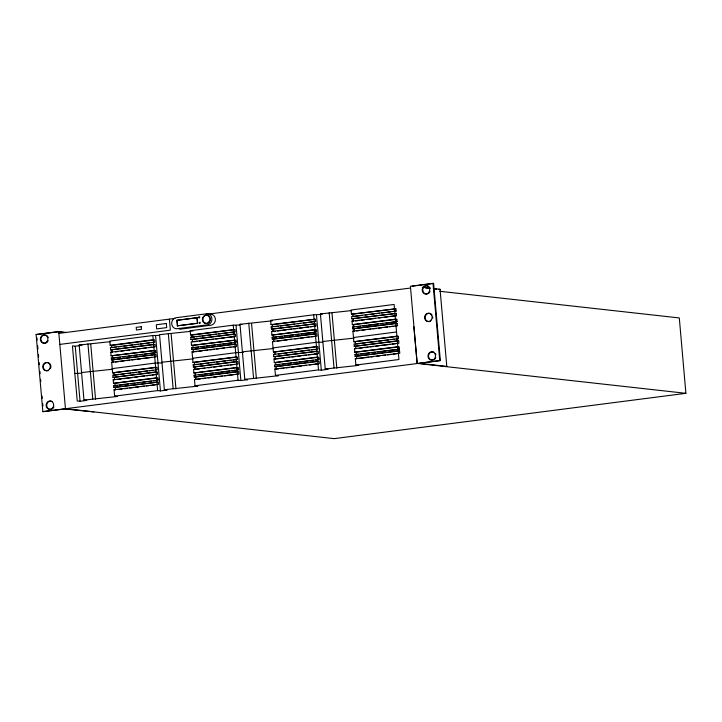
<?xml version="1.0" encoding="UTF-8"?>
<svg xmlns="http://www.w3.org/2000/svg" width="722" height="722" viewBox="0 0 722 722"><rect width="100%" height="100%" fill="white"/><g stroke="black" fill="none" stroke-linecap="round" stroke-linejoin="round"><path stroke-width="1.08" d="M58.861 333.393L174.95 318.411M410.565 288.033L206.221 314.395M93.842 411.892L64.781 408.959L42.851 411.648L36.1 334.512L58.708 331.597L66.352 332.445M433.38 288.529L440.05 289.269L446.801 366.406L418.995 363.31L440.348 360.558L433.606 283.421L433.019 283.358L410.412 286.273L417.163 363.41L685.9 393.319L679.303 317.942L439.68 291.273M58.031 331.822L36.1 334.512M412.244 286.174L433.606 283.421M207.629 314.485L209.867 314.205A5.55 5.045 -83.6 0 1 215.373 319.061A5.55 5.045 -83.6 0 1 210.833 325.225L180.68 329.106A5.55 5.045 -83.6 0 1 179.363 329.088M177.314 325.812L197.702 323.257L177.314 325.812L176.836 320.306L196.935 317.716L197.512 321.055M176.836 320.306L197.223 317.743M438.795 289.432L440.05 289.269M59.827 344.412L170.365 330.162L169.39 319.142M79.158 345.026L81.965 345.342L75.232 346.208L72.426 345.892L77.245 400.972L80.052 401.279L86.784 400.412L83.978 400.105L79.158 345.026L110.43 341.668M159.463 335.351L152.82 335.531L109.816 341.082L110.186 345.296L111.585 345.45L153.524 340.044M190.816 331.308L159.544 334.665L164.363 389.745L167.17 390.051L160.437 390.918L157.64 390.611L152.865 335.531M233.919 329.683L191.971 335.089L190.572 334.936L190.202 330.721L233.251 325.171L239.894 324.99M190.572 334.936L235.02 329.539L235.219 331.84L190.77 337.228L190.969 339.52L234.018 333.979L235.426 334.133L235.625 336.425L191.177 341.822L191.492 345.45L235.941 340.053L236.139 342.354L191.691 347.742L191.853 349.556L234.903 344.006L236.302 344.168L236.5 346.461L192.052 351.849L192.982 362.471L236.031 356.921L237.43 357.083L237.628 359.375L193.18 364.763L193.379 367.056L236.428 361.514L237.836 361.668L238.034 363.96L193.586 369.357L193.902 372.985L236.951 367.435L238.35 367.597L238.549 369.89L194.101 375.278L194.263 377.092L237.312 371.55L238.711 371.704L238.91 373.996L194.462 379.393L195.021 385.792L238.07 380.241L240.868 380.557L247.601 379.691L244.803 379.375L239.984 324.304L272.347 320.803M321.29 314.494L313.682 314.801L270.633 320.351L271.003 324.566L272.402 324.719L314.35 319.323M271.003 324.566L315.451 319.178L315.658 321.47L271.201 326.858L271.409 329.16L315.857 323.763L316.055 326.064L271.607 331.452L271.923 335.08L314.972 329.539L316.371 329.692L316.57 331.985L272.122 337.373L272.284 339.196L315.333 333.645L316.732 333.799L316.931 336.091L272.483 341.488L273.412 352.101L316.462 346.56L317.861 346.713L318.059 349.006L273.611 354.403L273.818 356.695L316.859 351.145L318.267 351.307L318.465 353.599L274.017 358.987L274.333 362.615L317.382 357.074L318.781 357.228L318.98 359.52L274.531 364.917L274.694 366.731L317.743 361.18L319.142 361.334L319.341 363.635L274.892 369.023L275.452 375.431L318.501 369.881L321.308 370.187L328.041 369.321L325.234 369.014L320.415 313.935L351.686 310.577M110.186 345.296L153.226 339.746L154.634 339.9L154.833 342.192L110.385 347.589L110.583 349.881L153.93 344.638M396.089 311.11L351.641 316.498L351.84 318.79L396.288 313.402L396.486 315.695L352.038 321.091L352.363 324.719L395.403 319.169L396.811 319.323L397.01 321.624L352.562 327.012L352.715 328.826L395.764 323.275L397.172 323.438L397.371 325.73L352.923 331.118L353.843 341.741L396.892 336.19L398.3 336.353L398.499 338.645L354.051 344.033L354.249 346.334L397.299 340.784L398.697 340.937L398.896 343.23L354.448 348.627L354.764 352.255L397.813 346.704L399.221 346.867L399.419 349.159L354.971 354.547L355.125 356.361L398.174 350.82L399.573 350.973L399.78 353.266L355.332 358.663L355.892 365.061L398.941 359.511L394.122 304.44L351.072 309.991L351.443 314.205L395.891 308.808L396.089 311.11L392.777 311.534M351.443 314.205L395.891 308.808M112.885 347.598L116.197 347.174M118.408 346.894L121.72 346.461M123.922 346.181L127.234 345.748M129.446 345.468L132.758 345.044M134.96 344.755L138.272 344.331M140.483 344.042L143.795 343.618M146.006 343.338L149.31 342.905M151.521 342.625L153.732 342.336M190.77 337.228L194.38 337.102M196.592 336.813L199.904 336.389M202.106 336.1L205.418 335.676M207.629 335.396L210.941 334.963M213.143 334.683L216.456 334.259M218.667 333.97L221.979 333.546M224.181 333.257L227.493 332.833M229.704 332.544L234.118 331.976M274.811 326.732L278.123 326.308M280.335 326.019L283.647 325.595M285.849 325.315L294.684 324.178M297.996 323.745L300.199 323.465M303.511 323.032L306.823 322.608M309.034 322.328L312.346 321.895M361.875 315.514L353.04 316.651L352.841 314.359M365.179 315.09L367.39 314.801M370.702 314.377L374.014 313.953M376.216 313.664L379.528 313.24M381.739 312.96L385.052 312.527M387.263 312.247L390.566 311.814M110.583 349.881L153.633 344.331L155.031 344.493L155.23 346.786L110.782 352.174L111.098 355.811L154.445 350.558M190.969 339.52L234.316 334.277M271.409 329.16L314.747 323.907M351.84 318.79L396.288 313.402M115.493 351.903L117.704 351.623M121.016 351.199L124.328 350.766M126.54 350.486L129.843 350.062M132.054 349.773L135.366 349.349M137.577 349.06L140.88 348.636M143.091 348.347L146.404 347.923M148.615 347.643L151.927 347.21M193.676 341.831L196.989 341.407M199.2 341.118L202.512 340.694M204.714 340.405L208.026 339.981M210.237 339.701L213.55 339.268M215.752 338.988L219.064 338.564M221.275 338.275L224.587 337.851M226.789 337.562L234.524 336.569M271.607 331.452L275.217 331.326M277.419 331.037L280.732 330.613M282.943 330.324L286.255 329.9M288.457 329.62L291.769 329.187M293.98 328.907L297.293 328.483M299.495 328.194L302.807 327.77M305.018 327.481L308.33 327.057M310.541 326.768L314.954 326.2M355.648 320.956L358.96 320.532M361.171 320.243L364.484 319.819M366.686 319.539L375.521 318.402M378.833 317.969L381.035 317.689M384.348 317.265L387.66 316.832M389.871 316.552L396.486 315.695M111.098 355.811L155.555 350.414L155.753 352.706L150.23 353.419M191.492 345.45L234.84 340.197M271.923 335.08L315.27 329.837M352.363 324.719L396.811 319.323M154.806 354.664L111.459 359.917L111.305 358.103L155.753 352.706M111.305 358.103L114.915 357.977M117.117 357.688L120.43 357.264M122.641 356.975L124.843 356.695M128.155 356.262L131.467 355.838M133.678 355.558L136.99 355.125M139.193 354.845L142.505 354.421M144.716 354.132L148.028 353.708M195.301 347.616L198.613 347.183M200.824 346.903L204.127 346.479M206.339 346.19L209.651 345.766M211.862 345.477L215.174 345.053M217.376 344.764L220.688 344.34M222.899 344.06L226.212 343.627M228.414 343.347L231.726 342.923M272.122 337.373L276.842 337.102M279.044 336.822L282.356 336.398M284.567 336.109L287.879 335.685M290.082 335.396L293.394 334.972M295.605 334.692L298.917 334.259M301.119 333.979L311.056 332.698M313.267 332.409L315.469 332.129M357.273 326.741L360.585 326.317M362.787 326.028L366.099 325.604M368.31 325.315L378.247 324.043M380.449 323.754L382.66 323.465M385.972 323.041L389.284 322.617M391.486 322.328L397.01 321.624M111.459 359.917L155.907 354.52L156.114 356.821L111.666 362.209L112.587 372.832L155.934 367.579M191.853 349.556L235.201 344.304M272.284 339.196L315.631 333.943M352.715 328.826L397.172 323.438M115.267 362.083L118.579 361.659M120.791 361.37L124.103 360.946M126.314 360.657L129.617 360.233M131.828 359.953L135.14 359.52M137.351 359.24L140.655 358.807M142.866 358.527L151.701 357.39M192.052 351.849L196.763 351.578M198.974 351.298L202.286 350.865M204.488 350.585L207.801 350.161M210.012 349.872L214.425 349.304M216.636 349.024L218.838 348.735M222.15 348.311L224.361 348.022M227.674 347.598L230.986 347.174M233.188 346.885L235.399 346.605M277.194 341.217L281.616 340.649M283.818 340.36L287.13 339.936M289.341 339.647L291.544 339.367M294.856 338.943L298.168 338.51M300.379 338.23L303.691 337.806M305.893 337.517L309.206 337.093M311.417 336.804L314.729 336.38M356.524 330.992L358.735 330.712M362.047 330.279L365.359 329.855M367.57 329.566L370.873 329.142M373.084 328.862L376.397 328.429M378.608 328.149L381.911 327.725M384.122 327.436L387.434 327.012M389.645 326.723L392.958 326.299M395.16 326.01L397.371 325.73M81.568 372.561L112.84 369.213M112.226 368.617L155.275 363.067L161.872 362.886M161.954 362.209L193.225 358.852M192.612 358.256L235.661 352.706M242.393 351.84L273.656 348.482M273.042 347.887L316.092 342.345L322.743 342.156M322.824 341.479L354.096 338.122M353.482 337.526L396.531 331.976M81.487 373.247L74.835 373.436M243.269 352.399L235.661 352.706M112.587 372.832L155.636 367.281L157.044 367.435L157.243 369.736L112.794 375.124L112.993 377.416L156.34 372.173M192.982 362.471L236.329 357.219M273.412 352.101L316.759 346.858M353.843 341.741L398.3 336.353M115.294 375.142L118.607 374.709M120.818 374.429L124.13 374.005M127.442 373.572L130.754 373.148M132.956 372.859L136.268 372.435M138.48 372.155L141.792 371.722M143.994 371.442L147.306 371.018M149.517 370.729L152.829 370.305M193.18 364.763L197.891 364.493M200.102 364.213L203.414 363.78M205.617 363.5L208.929 363.076M211.14 362.787L214.452 362.363M216.654 362.074L219.966 361.65M222.177 361.361L225.49 360.937M227.701 360.657L231.004 360.224M233.215 359.944L236.527 359.52M278.331 354.132L281.634 353.699M283.845 353.419L287.157 352.995M289.369 352.706L292.672 352.282M294.883 351.993L298.195 351.569M300.406 351.28L309.233 350.143M311.444 349.863L314.756 349.439M356.551 344.051L359.863 343.618M362.074 343.338L365.386 342.914M367.588 342.625L376.424 341.488M378.626 341.208L381.938 340.775M384.149 340.495L388.562 339.927M390.773 339.638L394.086 339.214M396.288 338.925L398.499 338.645M112.993 377.416L156.042 371.875L157.441 372.029L157.64 374.321L113.192 379.718L113.507 383.346L156.855 378.093M193.379 367.056L236.726 361.812M273.818 356.695L317.157 351.443M354.249 346.334L398.697 340.937M117.903 379.447L121.215 379.014M123.426 378.734L132.252 377.597M134.463 377.308L137.776 376.884M141.088 376.46L144.4 376.027M146.602 375.747L149.914 375.323M152.125 375.034L154.327 374.754M196.086 369.366L199.398 368.942M202.711 368.518L204.922 368.229M208.234 367.805L211.537 367.381M213.748 367.092L217.06 366.668M219.271 366.379L221.474 366.099M224.786 365.666L228.098 365.242M230.309 364.962L233.621 364.529M274.017 358.987L278.728 358.717M280.939 358.437L284.251 358.004M286.453 357.724L289.766 357.3M291.977 357.011L295.289 356.587M297.491 356.298L300.803 355.874M303.014 355.594L306.327 355.161M308.529 354.881L311.841 354.448M314.052 354.168L317.364 353.744M359.159 348.356L362.471 347.923M364.682 347.643L367.994 347.219M370.196 346.93L373.509 346.506M375.72 346.217L379.032 345.793M381.243 345.513L390.07 344.367M392.281 344.087L395.584 343.663M113.507 383.346L156.557 377.796L157.965 377.949L158.163 380.25L113.715 385.638L113.868 387.452L157.215 382.209M193.902 372.985L237.249 367.733M274.333 362.615L317.68 357.372M354.764 352.255L398.111 347.002M113.715 385.638L117.325 385.512M119.527 385.223L122.839 384.799M125.05 384.519L128.363 384.086M130.565 383.806L134.978 383.238M137.189 382.949L139.4 382.669M142.712 382.236L146.015 381.812M148.227 381.532L151.539 381.099M153.75 380.819L157.062 380.386M198.812 375.007L202.124 374.583M204.335 374.294L207.647 373.87M209.849 373.59L213.161 373.157M215.373 372.877L218.685 372.444M220.887 372.164L224.199 371.74M226.41 371.451L229.722 371.027M231.924 370.738L235.237 370.314M277.04 364.926L279.243 364.646M282.555 364.213L285.867 363.789M288.078 363.509L291.39 363.076M293.592 362.796L296.904 362.363M299.116 362.083L302.428 361.659M304.63 361.37L307.942 360.946M310.153 360.657L313.465 360.233M315.676 359.953L317.879 359.664M354.971 354.547L358.581 354.421M360.783 354.132L364.096 353.708M366.307 353.428L369.619 352.995M371.821 352.715L375.133 352.291M377.344 352.002L380.656 351.578M382.859 351.289L386.171 350.865M388.382 350.576L399.419 349.159M113.868 387.452L158.317 382.064L158.524 384.357L114.076 389.745L114.636 396.152L117.433 396.468L83.978 400.105M194.263 377.092L237.61 371.848M274.694 366.731L318.041 361.478M355.125 356.361L399.573 350.973M118.787 389.474L122.099 389.05M124.301 388.77L127.614 388.337M129.825 388.057L133.137 387.633M135.339 387.344L138.651 386.92M140.862 386.631L144.174 386.207M146.376 385.918L149.689 385.494M151.9 385.214L155.212 384.781M196.971 379.402L200.274 378.978M202.485 378.689L205.797 378.265M208.008 377.976L211.311 377.552M213.522 377.272L216.835 376.839M219.046 376.559L222.358 376.135M224.56 375.846L233.396 374.709M235.598 374.42L237.809 374.14M274.892 369.023L278.502 368.897M280.714 368.608L284.026 368.184M286.228 367.895L289.54 367.471M291.751 367.191L301.679 365.91M303.89 365.621L306.101 365.341M309.413 364.908L312.716 364.484M314.927 364.204L318.24 363.771M358.933 358.527L368.87 357.246M371.081 356.966L373.283 356.677M376.595 356.253L379.907 355.829M382.118 355.54L385.431 355.116M387.633 354.827L390.945 354.403M393.156 354.123L396.468 353.69M114.636 396.152L157.685 390.602M164.363 389.745L197.828 386.108L195.021 385.792M244.803 379.375L278.259 375.738L275.452 375.431M325.234 369.014L358.69 365.377L355.892 365.061M42.851 411.648L440.348 360.558M445.537 366.568L446.801 366.406M685.9 393.319L334.196 438.642L65.458 408.733L58.708 331.597M422.253 287.293L430.041 288.159M425.691 287.97L428.967 288.34M433.335 288.827L436.611 289.188M395.566 320.983L396.965 321.137M320.415 313.935L322.283 314.142M352.038 321.091L353.446 321.245L353.238 318.953M352.562 327.012L353.96 327.165L353.762 324.873M352.923 331.118L354.322 331.281L354.123 328.979M315.135 331.353L316.534 331.506M271.201 326.858L272.609 327.021L272.402 324.719M239.984 324.304L241.852 324.512M397.975 348.518L399.374 348.681M354.448 348.627L355.856 348.78L355.648 346.488M190.202 330.721L193.009 331.028M272.483 341.488L273.882 341.641L273.683 339.349M234.695 341.714L236.103 341.867M355.332 358.663L356.731 358.816L356.533 356.524M317.536 358.888L318.943 359.042M273.611 354.403L275.019 354.556L274.811 352.264M59.141 331.949L63.59 332.445M191.691 347.742L193.09 347.896L192.891 345.603M154.309 352.074L155.708 352.228M110.782 352.174L112.19 352.336L111.982 350.035M237.105 369.249L238.513 369.411M111.666 362.209L113.065 362.363L112.867 360.07M194.101 375.278L195.5 375.431L195.301 373.139M156.719 379.61L158.118 379.763M113.192 379.718L114.599 379.871L114.392 377.579M114.076 389.745L115.475 389.907L115.276 387.606M413.832 326.651L417.163 363.41M433.019 283.358L439.77 360.495M355.251 341.894L355.45 344.186M356.172 352.408L356.37 354.701M331.994 313.122L336.813 368.193M329.196 312.807L334.015 367.877M316.489 315.117L321.308 370.187M313.682 314.801L318.501 369.881M272.808 329.313L273.006 331.606M273.322 335.234L273.53 337.535M275.217 356.848L275.416 359.15M275.732 362.778L275.939 365.07M276.093 366.884L276.291 369.177M251.563 323.483L256.382 378.554M248.756 323.167L253.575 378.247M236.049 325.478L240.868 380.557M233.251 325.171L238.07 380.241M196.935 317.716L197.413 323.221M191.971 335.089L192.169 337.382M192.377 339.683L192.575 341.975M193.252 349.71L193.451 352.011M194.38 362.625L194.579 364.917M194.787 367.218L194.985 369.511M195.662 377.254L195.861 379.546M177.125 320.333L177.603 325.848M171.132 333.844L175.951 388.923M168.325 333.537L173.145 388.607M155.618 335.847L160.437 390.918M111.585 345.45L111.784 347.742M112.506 355.964L112.704 358.256M113.995 372.985L114.193 375.278M114.915 383.499L115.114 385.792M90.737 344.204L95.557 399.284M87.94 343.898L92.759 398.968M75.232 346.208L80.052 401.279M36.975 337.932L37.165 340.161M37.661 345.757L37.95 349.105M38.437 354.701L38.636 356.93M39.123 362.525L39.322 364.763M39.909 371.469L40.098 373.707M40.594 379.294L40.784 381.532M42.056 396.062L42.255 398.3M42.742 403.887L42.941 406.125M209.624 321.931A4.17 3.781 -83.6 0 1 204.055 322.382A4.17 3.781 -83.6 0 1 204.254 316.245A4.17 3.781 -83.6 0 1 209.786 316.868M210.255 317.815A4.17 3.781 -83.6 0 1 210.156 320.992M53.924 406.874A4.17 3.781 -83.6 0 1 48.916 409.049A4.17 3.781 -83.6 0 1 47.038 403.589A4.17 3.781 -83.6 0 1 52.056 401.414M46.479 370.783A4.17 3.781 -83.6 0 1 43.898 364.529A4.17 3.781 -83.6 0 1 50.188 364.177M50.657 365.124A4.17 3.781 -83.6 0 1 50.549 368.31M48.428 370.53A4.17 3.781 -83.6 0 1 47.471 370.792M48.139 340.757A4.17 3.781 -83.6 0 1 42.291 342.381A4.17 3.781 -83.6 0 1 42.499 335.775A4.17 3.781 -83.6 0 1 48.248 337.571M432.695 360.152A4.17 3.781 -83.6 0 1 428.597 355.423A4.17 3.781 -83.6 0 1 433.904 352.201M435.411 353.536A4.17 3.781 -83.6 0 1 435.88 354.484M435.772 357.67A4.17 3.781 -83.6 0 1 433.66 359.89M430.285 321.317A4.17 3.781 -83.6 0 1 425.538 319.323A4.17 3.781 -83.6 0 1 427.036 313.917A4.17 3.781 -83.6 0 1 432.036 314.963M432.722 316.967A4.17 3.781 -83.6 0 1 432.695 318.05M427.875 293.773A4.17 3.781 -83.6 0 1 422.812 289.305A4.17 3.781 -83.6 0 1 428.958 286.643M429.626 287.419A4.17 3.781 -83.6 0 1 430.095 288.367M429.987 291.553A4.17 3.781 -83.6 0 1 428.742 293.24M198.749 317.12C199.254 319.801 200.788 315.451 198.749 317.12M199.227 322.626C199.732 325.306 201.276 320.956 199.227 322.626M206.393 313.817L176.24 317.698A5.55 5.045 -83.6 0 0 171.701 323.853A5.55 5.045 -83.6 0 0 177.206 328.718L207.358 324.837A5.55 5.045 -83.6 0 0 211.898 318.673A5.55 5.045 -83.6 0 0 206.393 313.817M141.223 326.714L136.196 327.355L136.431 330.008L141.449 329.358L141.223 326.714M166.34 323.474L156.295 324.765L156.656 328.898L166.701 327.608L166.34 323.474M209.046 321.868A4.17 3.781 -83.6 0 0 206.754 315.171A4.17 3.781 -83.6 0 0 202.584 320.821A4.17 3.781 -83.6 0 0 209.046 321.868M52.823 407.75A4.17 3.781 -83.6 0 0 50.531 401.053A4.17 3.781 -83.6 0 0 46.352 406.703A4.17 3.781 -83.6 0 0 52.823 407.75M49.448 369.177A4.17 3.781 -83.6 0 0 47.156 362.48A4.17 3.781 -83.6 0 0 42.986 368.139A4.17 3.781 -83.6 0 0 49.448 369.177M47.038 341.632A4.17 3.781 -83.6 0 0 44.746 334.936A4.17 3.781 -83.6 0 0 40.576 340.585A4.17 3.781 -83.6 0 0 47.038 341.632M434.671 358.536A4.17 3.781 -83.6 0 0 432.379 351.84A4.17 3.781 -83.6 0 0 428.209 357.498A4.17 3.781 -83.6 0 0 434.671 358.536M431.296 319.963A4.17 3.781 -83.6 0 0 429.003 313.276A4.17 3.781 -83.6 0 0 424.834 318.925A4.17 3.781 -83.6 0 0 431.296 319.963M428.886 292.419A4.17 3.781 -83.6 0 0 426.594 285.722A4.17 3.781 -83.6 0 0 422.424 291.381A4.17 3.781 -83.6 0 0 428.886 292.419"/></g></svg>
